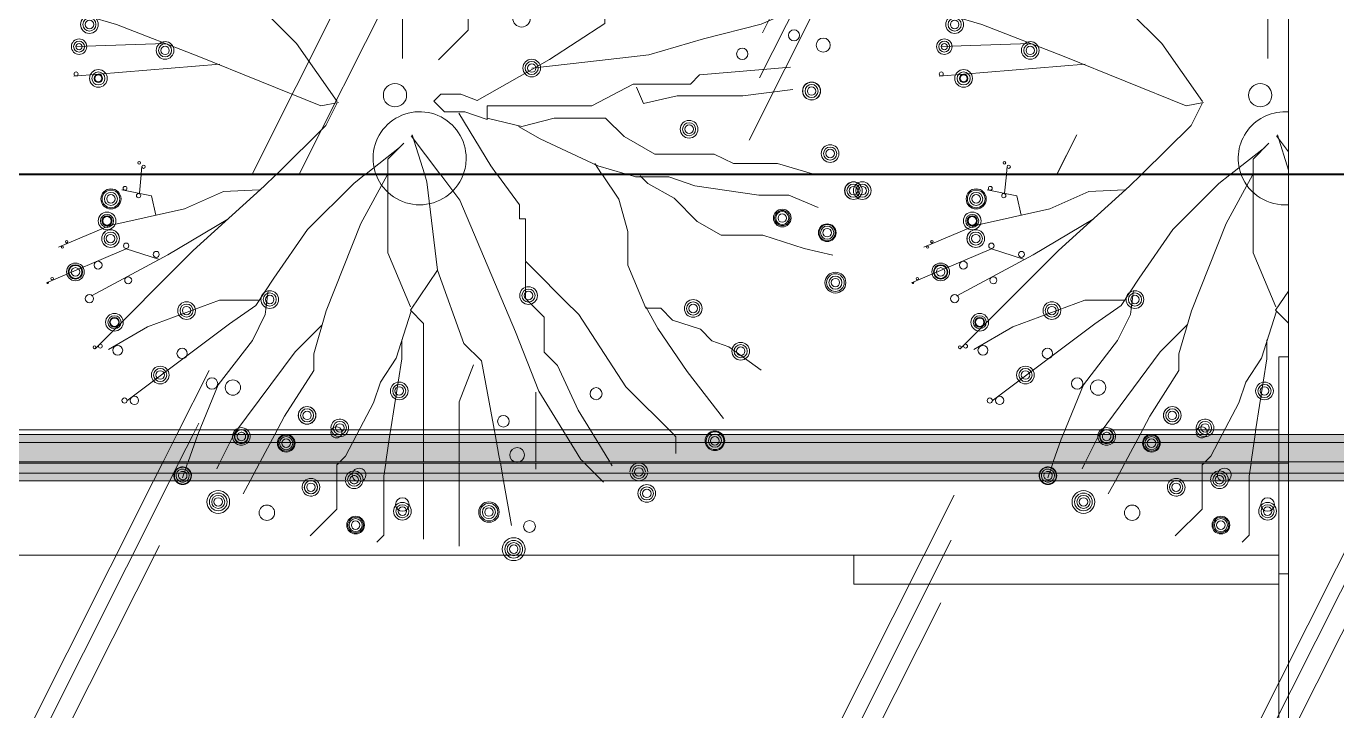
# Model space of a CAD drawing. Header units: millimetres. Extents: x 60855 to 206000, y 5274 to 78634.
# Drawn here: x 146653 to 148010, y 58405 to 59114 of the extents above; entities that cross this region are included whole.
import ezdxf

# ---------------------------------------------------------------- set-up
doc = ezdxf.new("R2010")
doc.units = ezdxf.units.MM
for name, color, linetype, lineweight in [('A-FLOR', 192, 'Continuous', 9), ('A-GLAZ-CURT', 52, 'Continuous', 9), ('A-GLAZ-CWMG', 51, 'Continuous', 9), ('C-PRKG', 70, 'Continuous', 9), ('G-IMPT', 8, 'Continuous', 9), ('L-PLNT-1', 253, 'Continuous', 9), ('S-COLS', 52, 'Continuous', 9)]:
    doc.layers.add(name, color=color, linetype=linetype, lineweight=lineweight)
doc.layers.add('A-GLAZ-CWMG-2', color=51, linetype='Continuous', lineweight=9, transparency=0.5)
pattern_1 = [(63.321, (1491.9, 865.05), (-0.0046, 1263.6984), [441.959, -2386.58]), (63.321, (221.9, 865.05), (-0.0046, 1263.6984), [441.959, -2386.58]), (63.321, (2099.84, 1109.2), (-0.0046, 1263.6984), [441.959, -2386.58]), (63.321, (829.84, 1109.2), (-0.0046, 1263.6984), [441.959, -2386.58]), (63.321, (2007.8, 1023), (-0.0046, 1263.6984), [441.959, -2386.58]), (63.321, (737.8, 1023), (-0.0046, 1263.6984), [441.959, -2386.58]), (63.321, (1914, 1516.6), (-0.0046, 1263.6984), [214.813, -2613.726]), (63.321, (644, 1516.6), (-0.0046, 1263.6984), [214.813, -2613.726]), (63.321, (1852.7, 1440.2), (-0.0046, 1263.6984), [441.959, -2386.58]), (63.321, (582.7, 1440.2), (-0.0046, 1263.6984), [441.959, -2386.58]), (63.321, (1863.5, 1495.04), (-0.0046, 1263.6984), [441.959, -2386.58]), (63.321, (593.5, 1495.04), (-0.0046, 1263.6984), [441.959, -2386.58]), (63.321, (1351.1, 1254.45), (-0.0046, 1263.6984), [441.959, -2386.58]), (63.321, (81.1, 1254.45), (-0.0046, 1263.6984), [441.959, -2386.58]), (63.321, (1361.95, 1319.1), (-0.0046, 1263.6984), [441.959, -2386.58]), (63.321, (91.95, 1319.1), (-0.0046, 1263.6984), [441.959, -2386.58]), (63.321, (1364.87, 1365.7), (-0.0046, 1263.6984), [441.959, -2386.58]), (63.321, (94.87, 1365.7), (-0.0046, 1263.6984), [441.959, -2386.58])]

# ---------------------------------------------------------------- blocks, each defined once
blk = doc.blocks.new('xe oto1 - xe oto-V54-TKCS_NHÀ XE 1 - MẶT BẰNG MÁI')
at = {"layer": 'C-PRKG'}
for p, q in [((-500, 4980), (-500, 4950)), ((-500, 4950), (-60, 4950))]:
    blk.add_line(p, q, dxfattribs=at)
blk = doc.blocks.new('CAY SON LIEU - CAY SON LIEU_dwg-V92-TKCS_NHÀ XE 1 - MẶT BẰNG MÁI')
at = {"layer": 'G-IMPT'}
for p, q in [((-1175.9, 499.5), (-1564.7, 485.9)), ((-939.1, 409.4), (-1574.2, 356.8)), ((-105.9, 97.5), (18.7, -67.1)), ((-101.7, 101.8), (-48.9, -67.1)), ((-157, 47.3), (-302.8, -67.1)), ((-1277.9, -35.2), (-1280.9, -67.1)), ((722.2, -67.1), (692.5, -23)), ((-1281.4, -72.1), (-1289, -152.4)), ((-302.8, -67.1), (-309.1, -72.1)), ((842.1, -72.1), (825, -67.1)), ((1656.3, -72.1), (1639.3, -67.1)), ((436.3, -1017.6), (436.3, -1202.7)), ((-877.8, -1202.7), (-937.2, -1321.4)), ((-699.9, -1202.7), (-763.5, -1321.4)), ((-199, -1202.7), (-216.2, -1321.4)), ((-52.9, -1202.7), (-52.9, -1321.4)), ((101.7, -1202.7), (101.7, -1321.4)), ((436.3, -1202.7), (436.3, -1321.4)), ((685.2, -1202.7), (757.5, -1321.4)), ((-1079, -1326.4), (-1101.5, -1390.6)), ((-939.7, -1326.4), (-952.3, -1351.8)), ((-766.2, -1326.4), (-807.3, -1403.3)), ((-421.5, -1326.4), (-429.4, -1334.3)), ((-429.4, -1334.3), (-429.4, -1403.3)), ((-52.9, -1326.4), (-52.9, -1403.3)), ((101.7, -1326.4), (101.7, -1403.3)), ((281.4, -1326.4), (295.2, -1403.3)), ((436.3, -1326.4), (436.3, -1352.6)), ((647.5, -1326.4), (724.4, -1403.3)), ((760.6, -1326.4), (767.7, -1338.1)), ((-807.3, -1403.3), (-837.8, -1460.3)), ((-52.9, -1403.3), (-52.9, -1657.9)), ((101.7, -1403.3), (101.7, -1687.5)), ((295.2, -1403.3), (330.4, -1598.5)), ((724.4, -1403.3), (730.8, -1409.8))]:
    blk.add_line(p, q, dxfattribs=at)
at = {"layer": 'G-IMPT', "flags": 128}
for points in [[(-428.3, 247.1), (-605.5, 499.6), (-745.1, 639.2), (-798.7, 886.4), (-833.3, 1063.5)], [(-143.6, 434.3), (-143.6, 518.8), (-143.6, 621.4), (-252.2, 826.6), (-252.2, 911.1), (-269.1, 1063.5)], [(529, 1063.5), (434.2, 920.8), (343.4, 784.1), (212.7, 753.4), (142, 682.7), (142, 557.7), (12.4, 428)], [(1352.6, 979.6), (1000.8, 781.7), (735.7, 632.7), (735.7, 587.2), (494.9, 429.6), (179.9, 251.9), (109.6, 278.7), (22.5, 278.7), (-7.7, 248.6), (39.2, 201.6), (126.3, 201.6), (223.5, 168.1), (223.5, 228.4), (407.7, 228.4), (679.1, 228.4), (860, 322.3), (1108, 322.3), (1148.2, 362.6), (1543.5, 396.1)], [(-423.4, 242.1), (-499.8, 227.8), (-1029.8, 442.9), (-1388, 581.5), (-1516.9, 619.7), (-1564.7, 667.5)], [(1580.4, 654.3), (1416.2, 583.9), (1164.9, 520.2), (927.1, 449.8), (662.4, 419.6), (417.8, 392.8)], [(1553.6, 298.9), (1335.8, 272), (1051, 272), (903.6, 238.5), (873.4, 308.9)], [(-428.2, 241.2), (-477.3, 142.9), (-690.2, -67.1)], [(100.8, 196.5), (240.2, -33.5), (264.9, -67.1)], [(1639.3, -67.1), (1486.6, -23), (1295.6, -23), (1211.8, 17.2), (953.9, 17.2), (819.8, 94.3), (739.4, 174.8), (515, 174.8), (374.2, 137.9), (223.5, 174.8)], [(825, -67.1), (705.9, -33.1), (454.7, 84.3), (360.8, 137.9)], [(-138.9, 65.4), (-208.2, -3.9), (-208.2, -67.1)], [(-695.1, -72.1), (-745.4, -121.7), (-1055.2, -401.4), (-1482, -828.6)], [(-309.1, -72.1), (-356.4, -109.2), (-557.8, -310.6), (-704.3, -521.8), (-781.9, -641.2), (-896.5, -720.2), (-1343.7, -1055)], [(-211.2, -73.3), (-325.7, -284.4), (-476.3, -664.3), (-530.6, -851.2), (-530.6, -923.6), (-657.1, -1122.6), (-699.9, -1202.7)], [(-208.2, -72.1), (-208.2, -411), (-108.8, -646.2)], [(-47.4, -72.1), (-38.1, -101.8), (8.5, -487.6), (122.9, -805.6), (199.2, -881.9), (258.6, -1202.7)], [(22.4, -72.1), (105.9, -182.3), (347.4, -754.7), (449.1, -1013.4), (565.2, -1202.7)], [(268.5, -72.1), (364.6, -203.2), (364.6, -263.5), (390.9, -263.5), (390.9, -448.2), (428.6, -485.9), (562.4, -619.7), (622.7, -680), (828, -995), (1035.6, -1202.7)], [(1416.2, -921.7), (1275.5, -821.1), (1201.8, -794.3), (1151.5, -744), (1030.9, -703.8), (979, -651.8), (913.7, -651.8), (836.6, -465.7), (836.6, -318.1), (796.4, -177.3), (725.5, -72.1)], [(1664.1, -214.2), (1536.8, -160.5), (1406.2, -160.5), (1128.1, -120.3), (1014.2, -80.1), (870.1, -80.1), (842.1, -72.1)], [(1727.8, -422.1), (1603.8, -391.9), (1422.9, -334.9), (1242, -334.9), (1138.1, -274.5), (1037.6, -174), (923.7, -110.2), (890.2, -76.7)], [(-768.1, -136.8), (-923, -144.4), (-1092.9, -220), (-1417.8, -291.8), (-1640.6, -386.3)], [(-1216.9, -247.4), (-1236.5, -163.3), (-1364.9, -136.8)], [(-904.1, -265.3), (-1164.7, -420.3), (-1497.1, -598)], [(-1206.2, -439.2), (-1346, -393.9), (-1693.5, -541.3)], [(390.9, -452), (390.9, -610.4), (472, -691.4), (472, -844.2), (529.4, -901.6), (620.7, -1096.8), (685.2, -1202.7)], [(8.5, -487.6), (-110.1, -661.4), (-52.9, -718.7), (-52.9, -1009.1), (-52.9, -1202.7)], [(-770.5, -617.2), (-940.2, -617.2), (-1253.2, -734.2), (-1422.9, -832.3)], [(-729, -575.7), (-741, -679.4), (-797.4, -792.3), (-945.8, -985.4), (-1034.6, -1202.7)], [(-106, -664.6), (-171.5, -870.4), (-240.1, -974.8), (-269.9, -1064.3), (-342.6, -1202.7)], [(1252, -1133), (1094.6, -928.4), (967.3, -740.6), (913.7, -646.7)], [(-494.4, -724.6), (-611.9, -842.1), (-874, -1195), (-877.8, -1202.7)], [(-147.7, -789.9), (-147.7, -873.4), (-195.4, -1177.7), (-199, -1202.7)], [(165.2, -898.9), (101.7, -1060), (101.7, -1187.2), (101.7, -1202.7)], [(-1034.6, -1202.7), (-1042.5, -1221.8), (-1077.3, -1321.4)], [(-342.6, -1202.7), (-392.1, -1297), (-416.5, -1321.4)], [(258.6, -1202.7), (275.4, -1293.2), (280.5, -1321.4)], [(565.2, -1202.7), (631.2, -1310.2), (641.3, -1320.2)], [(1035.6, -1202.7), (1044.7, -1211.7), (1044.7, -1285.3)], [(-216.9, -1326.4), (-225.2, -1383.5), (-225.2, -1403.3)], [(-429.4, -1403.3), (-429.4, -1526.7), (-546.4, -1643.7)], [(-225.2, -1403.3), (-225.2, -1640), (-255.9, -1670.7)]]:
    blk.add_lwpolyline(points, dxfattribs=at)
at = {"layer": 'G-IMPT'}
for centre, radius in [((373.9, 609.8), 38.5), ((-1506.3, 582), 38.5), ((-1506.3, 582), 28.5), ((-1506.3, 582), 18.5), ((-1551.3, 485.8), 33.6), ((1559, 535.1), 24), ((1686.4, 492.6), 30.6), ((-1551.3, 485.8), 23.6), ((-1551.3, 485.8), 13.6), ((-1177.2, 469.7), 38.5), ((-1177.2, 469.7), 28.5), ((-1177.2, 469.7), 18.5), ((1333.9, 454.3), 24.8), ((417.8, 392.8), 38.5), ((417.8, 392.8), 28.5), ((417.8, 392.8), 18.5), ((-1564.5, 367), 8.61), ((-1467.2, 347.6), 38.5), ((-1467.2, 347.6), 28.5), ((-1467.2, 347.6), 18.5), ((-1467.2, 347.6), 15), ((-176.9, 274.6), 50.7), ((1635.5, 292.7), 39.2), ((1635.5, 292.7), 38.5), ((1635.5, 292.7), 28.5), ((1635.5, 292.7), 18.5), ((1102.6, 126.5), 38.5), ((1102.6, 126.5), 28.5), ((1102.6, 126.5), 18.5), ((1716.2, 20.6), 38.5), ((1716.2, 20.6), 28.5), ((1716.2, 20.6), 28.5), ((1716.2, 20.6), 18.5), ((-1290.1, -19.6), 5.73), ((-1270.9, -37), 7.01), ((1817.7, -140.9), 38.5), ((1818.1, -140.9), 38), ((1817.7, -140.9), 28.5), ((1856.1, -140.9), 38.5), ((1856.1, -140.9), 28.5), ((-1412.6, -176.8), 43.7), ((-1412.6, -176.8), 38.5), ((-1412.6, -176.8), 28.5), ((-1412.6, -176.8), 18.5), ((-1351.2, -130.8), 8.27), ((-1292.5, -162.2), 9.2), ((1817.7, -140.9), 18.5), ((1856.1, -140.9), 18.5), ((1508, -260), 38.5), ((1508, -260), 33.2), ((-1429.8, -272.5), 38.5), ((-1429.8, -272.5), 28.5), ((-1429.8, -272.5), 22), ((-1429.8, -272.5), 18.5), ((1508, -260), 28.5), ((1508, -260), 18.5), ((-1414.3, -349.5), 38.5), ((-1414.3, -349.5), 38.2), ((-1414.3, -349.5), 28.5), ((-1414.3, -349.5), 18.5), ((1703.4, -323.7), 38.5), ((1703.4, -323.7), 35), ((1703.4, -323.7), 28.5), ((1703.4, -323.7), 18.5), ((-1623.9, -386.7), 4.48), ((-1605.5, -363.4), 5.3), ((-1346.5, -380.8), 11.7), ((-1567.2, -494.5), 38.5), ((-1468.5, -465.1), 17.2), ((-1215.5, -418.2), 12.9), ((-1567.2, -494.5), 31.3), ((-1567.2, -494.5), 28.5), ((-1567.2, -494.5), 18.5), ((1739.1, -541.2), 45.4), ((1739.1, -541.2), 38.5), ((1739.1, -541.2), 28.5), ((-1687.3, -542.1), 3.03), ((-1668.7, -523.8), 5.71), ((-1337.7, -530.9), 15.2), ((404.1, -597.4), 38.5), ((404.1, -597.4), 28.5), ((1739.1, -541.2), 18.5), ((-1506.2, -610.7), 18), ((-1083.5, -662.8), 38.5), ((-721.9, -614.6), 38.5), ((-721.9, -614.6), 28.5), ((-721.9, -614.6), 18.5), ((404.1, -597.4), 18.5), ((1120.4, -653.6), 38.5), ((1120.4, -653.6), 28.5), ((-1397.3, -713.7), 38.5), ((-1083.5, -662.8), 28.5), ((-1083.5, -662.8), 18.5), ((1120.4, -653.6), 18.5), ((-1397.3, -713.7), 28.5), ((-1397.3, -713.7), 21.1), ((-1397.3, -713.7), 18.5), ((-1484.2, -822.5), 6.1), ((-1458.8, -817.6), 8.58), ((-1383.2, -835.7), 21.7), ((-1102.9, -849), 22.4), ((1327, -839.5), 38.5), ((1327, -839.5), 28.5), ((1327, -839.5), 18.5), ((-1198.3, -943.1), 38.5), ((-1198.3, -943.1), 28.5), ((-1198.3, -943.1), 18.5), ((-973.1, -980.4), 24.9), ((-882.1, -997.6), 33.3), ((-158.4, -1012.6), 38.5), ((-158.4, -1012.6), 28.5), ((-158.4, -1012.6), 18.5), ((697.9, -1024.4), 26.2), ((-1353.5, -1054.2), 11.3), ((-1310.5, -1053.7), 18), ((-559.4, -1118.7), 38.5), ((-559.4, -1118.7), 38), ((-559.4, -1118.7), 28.5), ((-559.4, -1118.7), 18.5), ((294.7, -1144.5), 25.4), ((-417, -1173.5), 28.5), ((-417, -1173.5), 18.5), ((-650.2, -1239.8), 34.6), ((-650.2, -1239.8), 18.5), ((1214.9, -1229.3), 18.5), ((884, -1365), 18.5), ((-542.6, -1431.6), 18.5), ((918.6, -1458.2), 38.5), ((918.6, -1458.2), 38.4), ((-945.9, -1495.5), 49.6), ((-945.9, -1495.5), 38.5), ((-945.9, -1495.5), 28.5), ((-945.9, -1495.5), 18.5), ((-144.8, -1506.6), 29.4), ((918.6, -1458.2), 28.5), ((918.6, -1458.2), 18.5), ((-734.2, -1542.6), 33.6), ((-144.8, -1536), 38.5), ((-144.8, -1536), 28.5), ((-144.8, -1536), 18.5), ((231.9, -1539.5), 44.5), ((231.9, -1539.5), 38.5), ((231.9, -1539.5), 28.5), ((231.9, -1539.5), 18.5), ((-348.1, -1596.3), 38.5), ((-348.1, -1596.3), 34.1), ((-348.1, -1596.3), 28.5), ((-348.1, -1596.3), 18.5), ((408.3, -1602.3), 25.7), ((339.5, -1701.1), 49.8), ((339.5, -1701.1), 38.5), ((339.5, -1701.1), 28.5), ((339.5, -1701.1), 18.5)]:
    blk.add_circle(centre, radius, dxfattribs=at)
for centre, radius, start, end in [((-69.9, 0), 202.6, 360, 200.2949), ((-69.9, 0), 202.6, 339.7051, 360), ((-69.9, 0), 202.6, 201.7777, 338.2223), ((-417, -1173.5), 38.5, 360, 248.2653), ((-845.1, -1210.7), 38.5, 18.6954, 161.3046), ((-845.1, -1210.7), 30.8, 23.3174, 156.6826), ((-845.1, -1210.7), 28.5, 25.2627, 154.7373), ((-845.1, -1210.7), 18.5, 59.956, 150.022), ((-845.1, -1210.7), 18.5, 0, 59.956), ((-431.7, -1192.7), 24.2, 360, 216.8821), ((-431.7, -1192.7), 24.2, 323.1179, 360), ((-417, -1173.5), 38.5, 291.7347, 360), ((1214.9, -1229.3), 38.5, 117.688, 180), ((1214.9, -1229.3), 42.5, 47.4391, 136.3014), ((1214.9, -1229.3), 38.5, 62.312, 117.688), ((1214.9, -1229.3), 38.5, 0, 62.312), ((-845.1, -1210.7), 38.5, 161.3046, 360), ((-845.1, -1210.7), 30.8, 156.6826, 360), ((-845.1, -1210.7), 28.5, 154.7373, 360), ((-845.1, -1210.7), 18.5, 150.022, 360), ((-845.1, -1210.7), 28.5, 0, 25.2627), ((-845.1, -1210.7), 30.8, 0, 23.3174), ((-845.1, -1210.7), 38.5, 0, 18.6954), ((-650.2, -1239.8), 38.5, 93.061, 360), ((-650.2, -1239.8), 28.5, 0, 180), ((-650.2, -1239.8), 28.5, 180, 360), ((-650.2, -1239.8), 38.5, 0, 86.939), ((-431.7, -1192.7), 24.2, 216.8821, 323.1179), ((-417, -1173.5), 38.5, 248.2653, 291.7347), ((1214.9, -1229.3), 42.5, 144, 360), ((1214.9, -1229.3), 38.5, 180, 360), ((1214.9, -1229.3), 28.5, 95.799, 360), ((1214.9, -1229.3), 28.5, 0, 84.201), ((1214.9, -1229.3), 42.5, 0, 47.4391), ((354.5, -1291.1), 31.8, 360, 265.6663), ((354.5, -1291.1), 31.8, 274.3337, 360), ((-1100.5, -1381.1), 38.5, 0, 232.03), ((-1100.5, -1381.1), 36.4, 0, 235.0216), ((-1100.5, -1381.1), 28.5, 0, 250.3072), ((-1100.5, -1381.1), 18.5, 0, 120), ((-354.4, -1399), 38.5, 360, 180), ((-333.2, -1377.9), 29.9, 360, 256.537), ((884, -1365), 38.7, 90.2717, 180), ((884, -1365), 38.5, 0, 180), ((884, -1365), 28.5, 0, 180), ((884, -1365), 38.7, 0, 89.7283), ((-1100.5, -1381.1), 38.5, 232.03, 307.97), ((-1100.5, -1381.1), 36.4, 235.0216, 304.9784), ((-1100.5, -1381.1), 18.5, 137.9634, 0), ((-1100.5, -1381.1), 28.5, 250.3072, 289.6928), ((-1100.5, -1381.1), 28.5, 289.6928, 360), ((-1100.5, -1381.1), 36.4, 304.9784, 360), ((-1100.5, -1381.1), 38.5, 307.97, 360), ((-542.6, -1431.6), 38.5, 113.9773, 360), ((-542.6, -1431.6), 28.9, 92.182, 360), ((-542.6, -1431.6), 28.5, 90.7848, 360), ((-542.6, -1431.6), 38.5, 66.0227, 113.9773), ((-542.6, -1431.6), 28.5, 360, 89.2152), ((-542.6, -1431.6), 28.9, 360, 87.818), ((-542.6, -1431.6), 38.5, 360, 66.0227), ((-354.4, -1399), 38.5, 190.2668, 349.7332), ((-354.4, -1399), 28.5, 360, 180), ((-354.4, -1399), 28.5, 193.8733, 346.1267), ((-354.4, -1399), 18.5, 0, 196.4628), ((-354.4, -1399), 18.5, 196.4628, 327.0744), ((-354.4, -1399), 18.5, 327.0744, 0), ((-333.2, -1377.9), 29.9, 283.463, 360), ((884, -1365), 38.7, 191.3452, 269.0784), ((884, -1365), 38.5, 191.42, 269.6656), ((884, -1365), 28.5, 195.4316, 344.5684), ((884, -1365), 38.5, 270.3344, 348.58), ((884, -1365), 38.7, 270.9216, 348.6548)]:
    blk.add_arc(centre, radius, start, end, dxfattribs=at)
blk = doc.blocks.new('CAY SON LIEU - CAY BONG TRANG-V93-TKCS_NHÀ XE 1 - MẶT BẰNG MÁI')
at = {"xscale": 0.238, "yscale": 0.238, "zscale": 0.238}
blk.add_blockref('CAY SON LIEU - CAY SON LIEU_dwg-V92-TKCS_NHÀ XE 1 - MẶT BẰNG MÁI', (0, 0), dxfattribs=at)
blk = doc.blocks.new('CAY SON LIEU - CAY SON LIEU_dwg-V94-TKCS_NHÀ XE 1 - MẶT BẰNG MÁI')
at = {"layer": 'G-IMPT'}
for p, q in [((-1175.9, 499.5), (-1564.7, 485.9)), ((-939.1, 409.4), (-1574.2, 356.8)), ((-105.9, 97.5), (-53.8, 28.7)), ((-101.7, 101.8), (-53.8, -51.5)), ((-157, 47.3), (-302.8, -67.1)), ((-1277.9, -35.2), (-1280.9, -67.1)), ((-1281.4, -72.1), (-1289, -152.4)), ((-302.8, -67.1), (-309.1, -72.1)), ((-877.8, -1202.7), (-937.2, -1321.4)), ((-699.9, -1202.7), (-763.5, -1321.4)), ((-199, -1202.7), (-216.2, -1321.4)), ((-1079, -1326.4), (-1101.5, -1390.6)), ((-939.7, -1326.4), (-952.3, -1351.8)), ((-766.2, -1326.4), (-807.3, -1403.3)), ((-807.3, -1403.3), (-837.8, -1460.3))]:
    blk.add_line(p, q, dxfattribs=at)
at = {"layer": 'G-IMPT', "flags": 128}
for points in [[(-428.3, 247.1), (-605.5, 499.6), (-745.1, 639.2), (-798.7, 886.4), (-833.3, 1063.5)], [(-143.6, 434.3), (-143.6, 518.8), (-143.6, 621.4), (-252.2, 826.6), (-252.2, 911.1), (-269.1, 1063.5)], [(-423.4, 242.1), (-499.8, 227.8), (-1029.8, 442.9), (-1388, 581.5), (-1516.9, 619.7), (-1564.7, 667.5)], [(-428.2, 241.2), (-477.3, 142.9), (-690.2, -67.1)], [(-138.9, 65.4), (-208.2, -3.9), (-208.2, -67.1)], [(-695.1, -72.1), (-745.4, -121.7), (-1055.2, -401.4), (-1482, -828.6)], [(-309.1, -72.1), (-356.4, -109.2), (-557.8, -310.6), (-704.3, -521.8), (-781.9, -641.2), (-896.5, -720.2), (-1343.7, -1055)], [(-211.2, -73.3), (-325.7, -284.4), (-476.3, -664.3), (-530.6, -851.2), (-530.6, -923.6), (-657.1, -1122.6), (-699.9, -1202.7)], [(-208.2, -72.1), (-208.2, -411), (-108.8, -646.2)], [(-768.1, -136.8), (-923, -144.4), (-1092.9, -220), (-1417.8, -291.8), (-1640.6, -386.3)], [(-1216.9, -247.4), (-1236.5, -163.3), (-1364.9, -136.8)], [(-904.1, -265.3), (-1164.7, -420.3), (-1497.1, -598)], [(-1206.2, -439.2), (-1346, -393.9), (-1693.5, -541.3)], [(-770.5, -617.2), (-940.2, -617.2), (-1253.2, -734.2), (-1422.9, -832.3)], [(-729, -575.7), (-741, -679.4), (-797.4, -792.3), (-945.8, -985.4), (-1034.6, -1202.7)], [(-53.8, -578.9), (-110.1, -661.4), (-53.8, -717.8)], [(-106, -664.6), (-171.5, -870.4), (-240.1, -974.8), (-269.9, -1064.3), (-342.6, -1202.7)], [(-494.4, -724.6), (-611.9, -842.1), (-874, -1195), (-877.8, -1202.7)], [(-147.7, -789.9), (-147.7, -873.4), (-195.4, -1177.7), (-199, -1202.7)], [(-1034.6, -1202.7), (-1042.5, -1221.8), (-1077.3, -1321.4)], [(-342.6, -1202.7), (-392.1, -1297), (-416.5, -1321.4)], [(-421.5, -1326.4), (-429.4, -1334.3), (-429.4, -1403.3)], [(-216.9, -1326.4), (-225.2, -1383.5), (-225.2, -1403.3)], [(-429.4, -1403.3), (-429.4, -1526.7), (-546.4, -1643.7)], [(-225.2, -1403.3), (-225.2, -1640), (-255.9, -1670.7)]]:
    blk.add_lwpolyline(points, dxfattribs=at)
at = {"layer": 'G-IMPT'}
for centre, radius in [((-1506.3, 582), 38.5), ((-1506.3, 582), 28.5), ((-1506.3, 582), 18.5), ((-1551.3, 485.8), 33.6), ((-1551.3, 485.8), 23.6), ((-1551.3, 485.8), 13.6), ((-1177.2, 469.7), 38.5), ((-1177.2, 469.7), 28.5), ((-1177.2, 469.7), 18.5), ((-1564.5, 367), 8.61), ((-1467.2, 347.6), 38.5), ((-1467.2, 347.6), 28.5), ((-1467.2, 347.6), 18.5), ((-1467.2, 347.6), 15), ((-176.9, 274.6), 50.7), ((-1290.1, -19.6), 5.73), ((-1270.9, -37), 7.01), ((-1412.6, -176.8), 43.7), ((-1412.6, -176.8), 38.5), ((-1412.6, -176.8), 28.5), ((-1412.6, -176.8), 18.5), ((-1351.2, -130.8), 8.27), ((-1292.5, -162.2), 9.2), ((-1429.8, -272.5), 38.5), ((-1429.8, -272.5), 28.5), ((-1429.8, -272.5), 22), ((-1429.8, -272.5), 18.5), ((-1414.3, -349.5), 38.5), ((-1414.3, -349.5), 38.2), ((-1414.3, -349.5), 28.5), ((-1414.3, -349.5), 18.5), ((-1623.9, -386.7), 4.48), ((-1605.5, -363.4), 5.3), ((-1346.5, -380.8), 11.7), ((-1567.2, -494.5), 38.5), ((-1468.5, -465.1), 17.2), ((-1215.5, -418.2), 12.9), ((-1567.2, -494.5), 31.3), ((-1567.2, -494.5), 28.5), ((-1567.2, -494.5), 18.5), ((-1687.3, -542.1), 3.03), ((-1668.7, -523.8), 5.71), ((-1337.7, -530.9), 15.2), ((-1506.2, -610.7), 18), ((-1083.5, -662.8), 38.5), ((-721.9, -614.6), 38.5), ((-721.9, -614.6), 28.5), ((-721.9, -614.6), 18.5), ((-1397.3, -713.7), 38.5), ((-1083.5, -662.8), 28.5), ((-1083.5, -662.8), 18.5), ((-1397.3, -713.7), 28.5), ((-1397.3, -713.7), 21.1), ((-1397.3, -713.7), 18.5), ((-1484.2, -822.5), 6.1), ((-1458.8, -817.6), 8.58), ((-1383.2, -835.7), 21.7), ((-1102.9, -849), 22.4), ((-1198.3, -943.1), 38.5), ((-1198.3, -943.1), 28.5), ((-1198.3, -943.1), 18.5), ((-973.1, -980.4), 24.9), ((-882.1, -997.6), 33.3), ((-158.4, -1012.6), 38.5), ((-158.4, -1012.6), 28.5), ((-158.4, -1012.6), 18.5), ((-1353.5, -1054.2), 11.3), ((-1310.5, -1053.7), 18), ((-559.4, -1118.7), 38.5), ((-559.4, -1118.7), 38), ((-559.4, -1118.7), 28.5), ((-559.4, -1118.7), 18.5), ((-417, -1173.5), 28.5), ((-417, -1173.5), 18.5), ((-650.2, -1239.8), 34.6), ((-650.2, -1239.8), 28.5), ((-650.2, -1239.8), 18.5), ((-542.6, -1431.6), 18.5), ((-945.9, -1495.5), 49.6), ((-945.9, -1495.5), 38.5), ((-945.9, -1495.5), 28.5), ((-945.9, -1495.5), 18.5), ((-144.8, -1506.6), 29.4), ((-734.2, -1542.6), 33.6), ((-144.8, -1536), 38.5), ((-144.8, -1536), 28.5), ((-144.8, -1536), 18.5), ((-348.1, -1596.3), 38.5), ((-348.1, -1596.3), 34.1), ((-348.1, -1596.3), 28.5), ((-348.1, -1596.3), 18.5)]:
    blk.add_circle(centre, radius, dxfattribs=at)
for centre, radius, start, end in [((-69.9, 0), 202.6, 85.3813, 200.2949), ((-69.9, 0), 202.6, 201.7777, 274.6187), ((-417, -1173.5), 38.5, 360, 248.2653), ((-845.1, -1210.7), 38.5, 18.6954, 161.3046), ((-845.1, -1210.7), 30.8, 23.3174, 156.6826), ((-845.1, -1210.7), 28.5, 25.2627, 154.7373), ((-845.1, -1210.7), 18.5, 59.956, 150.022), ((-845.1, -1210.7), 18.5, 0, 59.956), ((-431.7, -1192.7), 24.2, 360, 216.8821), ((-431.7, -1192.7), 24.2, 323.1179, 360), ((-417, -1173.5), 38.5, 291.7347, 360), ((-845.1, -1210.7), 38.5, 161.3046, 360), ((-845.1, -1210.7), 30.8, 156.6826, 360), ((-845.1, -1210.7), 28.5, 154.7373, 360), ((-845.1, -1210.7), 18.5, 150.022, 240), ((-845.1, -1210.7), 18.5, 240, 360), ((-845.1, -1210.7), 28.5, 0, 25.2627), ((-845.1, -1210.7), 30.8, 0, 23.3174), ((-845.1, -1210.7), 38.5, 0, 18.6954), ((-650.2, -1239.8), 38.5, 93.061, 360), ((-650.2, -1239.8), 38.5, 0, 86.939), ((-431.7, -1192.7), 24.2, 216.8821, 323.1179), ((-417, -1173.5), 38.5, 248.2653, 291.7347), ((-1100.5, -1381.1), 38.5, 0, 232.03), ((-1100.5, -1381.1), 36.4, 0, 235.0216), ((-1100.5, -1381.1), 28.5, 0, 250.3072), ((-1100.5, -1381.1), 18.5, 0, 120), ((-354.4, -1399), 38.5, 360, 180), ((-333.2, -1377.9), 29.9, 360, 256.537), ((-1100.5, -1381.1), 38.5, 232.03, 307.97), ((-1100.5, -1381.1), 36.4, 235.0216, 304.9784), ((-1100.5, -1381.1), 18.5, 137.9634, 0), ((-1100.5, -1381.1), 28.5, 250.3072, 289.6928), ((-1100.5, -1381.1), 28.5, 289.6928, 360), ((-1100.5, -1381.1), 36.4, 304.9784, 360), ((-1100.5, -1381.1), 38.5, 307.97, 360), ((-542.6, -1431.6), 38.5, 113.9773, 360), ((-542.6, -1431.6), 28.9, 92.182, 360), ((-542.6, -1431.6), 28.5, 90.7848, 360), ((-542.6, -1431.6), 38.5, 66.0227, 113.9773), ((-542.6, -1431.6), 28.5, 360, 89.2152), ((-542.6, -1431.6), 28.9, 360, 87.818), ((-542.6, -1431.6), 38.5, 360, 66.0227), ((-354.4, -1399), 38.5, 190.2668, 349.7332), ((-354.4, -1399), 28.5, 360, 180), ((-354.4, -1399), 28.5, 193.8733, 346.1267), ((-354.4, -1399), 18.5, 0, 196.4628), ((-354.4, -1399), 18.5, 196.4628, 327.0744), ((-354.4, -1399), 18.5, 327.0744, 0), ((-333.2, -1377.9), 29.9, 283.463, 360)]:
    blk.add_arc(centre, radius, start, end, dxfattribs=at)
blk = doc.blocks.new('CAY SON LIEU - CAY BONG TRANG-V95-TKCS_NHÀ XE 1 - MẶT BẰNG MÁI')
at = {"xscale": 0.238, "yscale": 0.238, "zscale": 0.238}
blk.add_blockref('CAY SON LIEU - CAY SON LIEU_dwg-V94-TKCS_NHÀ XE 1 - MẶT BẰNG MÁI', (0, 0), dxfattribs=at)
blk = doc.blocks.new('TRỤ ĐỂ XE - TRỤ ĐỂ XE-2599185-TKCS_NHÀ XE 1 - MẶT BẰNG MÁI')
at = {"layer": 'S-COLS'}
for p, q in [((50, 1374.5), (-50, 1374.5)), ((50, 1104.8), (50, 1373.9))]:
    blk.add_line(p, q, dxfattribs=at)
blk = doc.blocks.new('TRỤ ĐỂ XE - TRỤ ĐỂ XE-2599187-TKCS_NHÀ XE 1 - MẶT BẰNG MÁI')
at = {"layer": 'S-COLS'}
for p, q in [((50, -1056.6), (50, -109.8)), ((60, -109.8), (60, -960.7)), ((50, -960.7), (60, -960.7)), ((60, -960.7), (60, -1057.1)), ((50, -1104.8), (50, -1057.1)), ((60, -1057.1), (60, -1075.4)), ((60, -1076.6), (60, -1104.8)), ((50, -1373.9), (50, -1104.8)), ((60, -1104.8), (60, -1185.4)), ((60, -1185.4), (50, -1185.4)), ((-50, -1374.5), (50, -1374.5))]:
    blk.add_line(p, q, dxfattribs=at)
blk = doc.blocks.new('System Panel - Glazed-2599382-TKCS_NHÀ XE 1 - MẶT BẰNG MÁI')
at = {"layer": 'A-GLAZ-CURT'}
h = blk.add_hatch(dxfattribs=at)
h.set_pattern_fill('FP_15', color=256, style=0, pattern_type=2)
h.set_pattern_definition([(63.321, (1491.9, 475.3), (-0.0046, 1263.6984), [441.959, -2386.58]), (63.321, (221.9, 475.3), (-0.0046, 1263.6984), [441.959, -2386.58]), (63.321, (2099.84, 719.4), (-0.0046, 1263.6984), [441.959, -2386.58]), (63.321, (829.84, 719.4), (-0.0046, 1263.6984), [441.959, -2386.58]), (63.321, (2007.8, 633.24), (-0.0046, 1263.6984), [441.959, -2386.58]), (63.321, (737.8, 633.24), (-0.0046, 1263.6984), [441.959, -2386.58]), (63.321, (1914, 1126.8), (-0.0046, 1263.6984), [214.813, -2613.726]), (63.321, (644, 1126.8), (-0.0046, 1263.6984), [214.813, -2613.726]), (63.321, (1852.7, 1050.4), (-0.0046, 1263.6984), [441.959, -2386.58]), (63.321, (582.7, 1050.4), (-0.0046, 1263.6984), [441.959, -2386.58]), (63.321, (1863.5, 1105.26), (-0.0046, 1263.6984), [441.959, -2386.58]), (63.321, (593.5, 1105.26), (-0.0046, 1263.6984), [441.959, -2386.58]), (63.321, (1351.1, 864.7), (-0.0046, 1263.6984), [441.959, -2386.58]), (63.321, (81.1, 864.7), (-0.0046, 1263.6984), [441.959, -2386.58]), (63.321, (1361.95, 929.3), (-0.0046, 1263.6984), [441.959, -2386.58]), (63.321, (91.95, 929.3), (-0.0046, 1263.6984), [441.959, -2386.58]), (63.321, (1364.87, 975.9), (-0.0046, 1263.6984), [441.959, -2386.58]), (63.321, (94.87, 975.9), (-0.0046, 1263.6984), [441.959, -2386.58])])
h.paths.add_polyline_path([(91952.6, 58960.2), (91952.6, 59230.5), (68947.6, 59230.5), (68947.6, 58960.2), (91717.1, 58960.2)])
for p, q in [((68947.6, 58960.2), (91952.6, 58960.2)), ((74152.6, 58961.4), (69252.6, 58961.4))]:
    blk.add_line(p, q, dxfattribs=at)
blk = doc.blocks.new('System Panel - Glazed-V170-TKCS_NHÀ XE 1 - MẶT BẰNG MÁI')
at = {"layer": 'A-GLAZ-CURT'}
h = blk.add_hatch(dxfattribs=at)
h.set_pattern_fill('FP_23', color=256, style=0, pattern_type=2)
h.set_pattern_definition(pattern_1)
h.paths.add_polyline_path([(91717.1, 58691.2), (91952.6, 58691.2), (91952.6, 58961.4), (68947.6, 58960.8), (68947.6, 58691.2), (90573.6, 58691.2)])
h = blk.add_hatch(dxfattribs=at)
h.set_pattern_fill('FP_23', color=256, style=0, pattern_type=2)
h.set_pattern_definition(pattern_1)
h.paths.add_polyline_path([(68947.6, 58662.9), (91952.6, 58662.9), (91952.6, 58691.2), (68947.6, 58691.2)])
for p, q in [((91952.6, 58961.4), (68947.6, 58961.4)), ((69252.6, 58960.2), (74152.6, 58960.2)), ((68947.6, 58662.9), (91952.6, 58662.9)), ((74152.6, 58661.7), (69252.6, 58661.7))]:
    blk.add_line(p, q, dxfattribs=at)
blk = doc.blocks.new('System Panel - Glazed-V171-TKCS_NHÀ XE 1 - MẶT BẰNG MÁI')
at = {"layer": 'A-GLAZ-CURT'}
h = blk.add_hatch(dxfattribs=at)
h.set_pattern_fill('FP_23', color=256, style=0, pattern_type=2)
h.set_pattern_definition(pattern_1)
h.paths.add_polyline_path([(68947.6, 57667.9), (91952.6, 57667.9), (91952.6, 57696.1), (68947.6, 57696.1)])
h.paths.add_polyline_path([(91717.1, 58643.4), (91952.6, 58643.4), (91952.6, 58662.9), (68947.6, 58662.9), (68947.6, 58643.4), (90573.6, 58643.4)])
h = blk.add_hatch(dxfattribs=at)
h.set_pattern_fill('FP_23', color=256, style=0, pattern_type=2)
h.set_pattern_definition(pattern_1)
h.paths.add_polyline_path([(84856.5, 57696.1), (91952.6, 57696.1), (91952.6, 58643.4), (68947.6, 58643.4), (68947.6, 57696.1), (82569.6, 57696.1)])
for p, q in [((91952.6, 58662.9), (68947.6, 58662.9)), ((69252.6, 58661.7), (74152.6, 58661.7))]:
    blk.add_line(p, q, dxfattribs=at)
blk = doc.blocks.new('Rectangular Mullion - 40 x 80mm-2342299-TKCS_NHÀ XE 1 - MẶT BẰNG MÁI')
at = {"layer": 'A-GLAZ-CWMG-2'}
for points in [[(68947.6, 58651.4), (91952.6, 58651.4), (91952.6, 58691.2), (68947.6, 58691.2)], [(68947.6, 58643.4), (91952.6, 58643.4), (91952.6, 58651.4), (68947.6, 58651.4)]]:
    blk.add_hatch(color=256, dxfattribs=at).paths.add_polyline_path(points)
at = {"layer": 'A-GLAZ-CWMG'}
for p, q in [((68947.6, 58691.2), (91952.6, 58691.2)), ((68947.6, 58683.2), (91952.6, 58683.2)), ((68947.6, 58651.4), (91952.6, 58651.4)), ((91952.6, 58643.4), (68947.6, 58643.4))]:
    blk.add_line(p, q, dxfattribs=at)

msp = doc.modelspace()

# ---------------------------------------------------------------- linework, layer by layer
at = {"layer": 'A-FLOR'}
for p, q in [((147950.1, 58696.3), (143120.1, 58696.3)), ((143070.1, 58566.3), (147950.1, 58566.3))]:
    msp.add_line(p, q, dxfattribs=at)

# ---------------------------------------------------------------- block references
at = {"layer": 'A-GLAZ-CURT'}
for name in ['System Panel - Glazed-2599382-TKCS_NHÀ XE 1 - MẶT BẰNG MÁI', 'System Panel - Glazed-V170-TKCS_NHÀ XE 1 - MẶT BẰNG MÁI', 'System Panel - Glazed-V171-TKCS_NHÀ XE 1 - MẶT BẰNG MÁI']:
    msp.add_blockref(name, (73807.5, 0), dxfattribs=at)
at = {"layer": 'A-GLAZ-CWMG'}
msp.add_blockref('Rectangular Mullion - 40 x 80mm-2342299-TKCS_NHÀ XE 1 - MẶT BẰNG MÁI', (73807.5, 0), dxfattribs=at)
at = {"layer": 'C-PRKG'}
msp.add_blockref('xe oto1 - xe oto-V54-TKCS_NHÀ XE 1 - MẶT BẰNG MÁI', (148010.1, 53586.3), dxfattribs=at)
at = {"layer": 'L-PLNT-1'}
for name, p in [('CAY SON LIEU - CAY BONG TRANG-V93-TKCS_NHÀ XE 1 - MẶT BẰNG MÁI', (147077, 58977.4)), ('CAY SON LIEU - CAY BONG TRANG-V95-TKCS_NHÀ XE 1 - MẶT BẰNG MÁI', (147972.9, 58977.4))]:
    msp.add_blockref(name, p, dxfattribs=at)
at = {"layer": 'S-COLS', "rotation": 180}
for name, p in [('TRỤ ĐỂ XE - TRỤ ĐỂ XE-2599185-TKCS_NHÀ XE 1 - MẶT BẰNG MÁI', (148010.1, 60335.3)), ('TRỤ ĐỂ XE - TRỤ ĐỂ XE-2599187-TKCS_NHÀ XE 1 - MẶT BẰNG MÁI', (148010.1, 57586.3))]:
    msp.add_blockref(name, p, dxfattribs=at)

doc.saveas('drawing.dxf')
